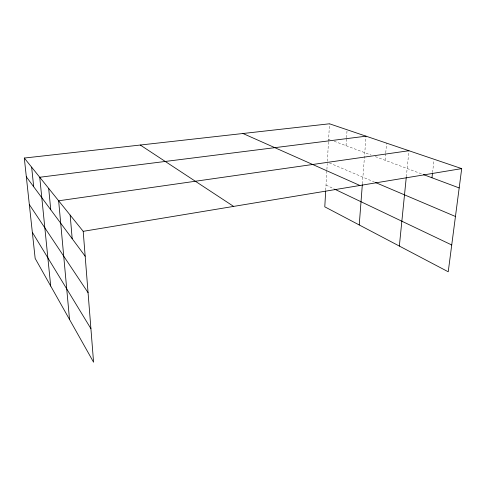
<?xml version="1.0" encoding="UTF-8"?>
<svg xmlns="http://www.w3.org/2000/svg" width="486" height="486" viewBox="0 0 486 486"><rect width="100%" height="100%" fill="white"/><g stroke="black" fill="none" stroke-linecap="round" stroke-linejoin="round"><path stroke-width="0.36" stroke-dasharray="2.43 1.82" d="M325.723 190.318L326.865 170.228M326.908 169.486L327.242 163.551M327.37 161.328L328.463 142.137M328.506 141.396L329.502 123.79M346.02 145.679L346.5 138.437M346.548 137.714L347.077 129.75M362.386 183.878L366.049 136.183M385.094 160.271L385.69 153.57M385.75 152.829L386.607 143.151M406.32 176.789L408.945 150.727M432.558 172.585L433.919 160.738M328.627 139.184L330.018 139.701M334.192 141.262L371.085 155.04M375.289 156.607L422.747 174.334M329.38 162.938L374.597 182.147M326.021 185.063L334.107 188.914"/><path stroke-width="0.73" d="M325.681 191.071L324.788 206.836L448.232 271.777L461.7 168.618L329.502 123.79L24.3 158.053L35.156 258.412L93.573 362.21L83.197 231.33L24.3 158.053M359.233 224.957L362.331 184.619M399.346 246.062L406.247 177.542M431.963 177.773L432.473 173.326M83.197 231.33L461.7 168.618M408.945 150.727L58.648 200.791L69.528 319.478M366.049 136.183L39.737 177.256L50.702 286.035M423.458 174.595L459.179 187.936M375.289 182.438L455.449 216.489M242.957 133.504L359.907 185.482M334.781 189.236L451.731 244.98M140.278 145.035L233.614 206.404M26.329 176.819L85.171 256.219M29.33 204.576L88.063 292.681M32.331 232.308L90.918 328.688M31.645 167.19L33.692 186.752M48.685 188.392L50.751 209.77M70.166 215.116L72.189 238.705"/></g></svg>
